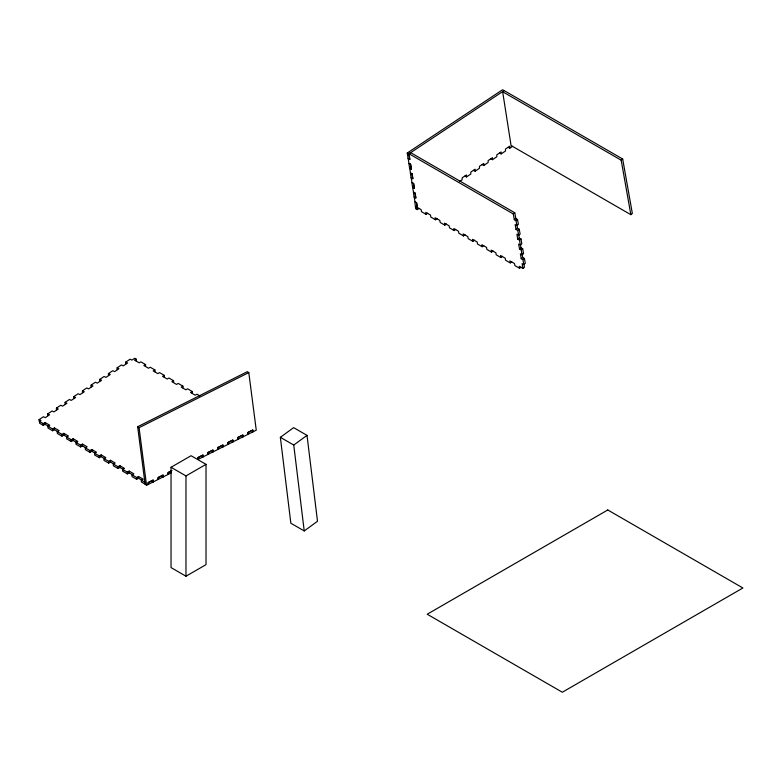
<?xml version="1.0" encoding="UTF-8"?>
<svg xmlns="http://www.w3.org/2000/svg" width="782" height="782" viewBox="0 0 782 782"><rect width="100%" height="100%" fill="white"/><g stroke="black" fill="none" stroke-linecap="round" stroke-linejoin="round"><path stroke-width="1.17" d="M516.843 224.356L517.537 228.256L519.248 229.243L520.118 234.121L518.613 235.294L517.752 230.416L516.032 229.429L515.162 224.551L516.882 225.539L518.388 224.366L517.518 219.498L515.807 218.501L514.781 212.772L410.511 152.568L409.006 153.741L409.895 159.42L408.175 158.404L408.927 163.213L410.648 164.21L411.4 169.039L409.68 168.032L410.433 172.842L412.153 173.829L412.906 178.667L411.185 177.651L411.938 182.46L413.658 183.457L414.411 188.267L412.691 187.269L413.443 192.089L415.164 193.076L415.916 197.885L414.196 196.898L414.949 201.707L416.669 202.724L417.422 207.513L421.156 209.664L421.488 211.678L426.161 214.376L427.656 213.203M502.66 91.758L504.155 90.585L622.677 159.01L632.355 213.506L630.849 214.679L511.066 145.52L502.66 91.758L621.182 160.183L630.849 214.679M426.161 214.376L425.819 212.362L430.491 215.06L430.833 217.064L435.496 219.762L437.001 218.589M435.496 219.762L435.163 217.758L439.836 220.446L440.168 222.459L444.841 225.157L446.346 223.984M444.841 225.157L444.499 223.144L449.171 225.842L449.513 227.855L454.176 230.553L455.681 229.38M454.176 230.553L453.843 228.54L458.516 231.237L458.848 233.241L463.521 235.939L465.026 234.766M463.521 235.939L463.179 233.926L467.851 236.623L468.193 238.637L472.856 241.335L474.361 240.162M516.882 225.539L516.012 220.671L514.302 219.674L513.285 213.945L514.781 212.772M514.302 219.674L515.807 218.501M472.856 241.335L472.524 239.321L477.196 242.019L477.528 244.033L482.201 246.731L483.706 245.558M516.012 220.671L517.518 219.498M516.032 229.429L517.537 228.256M517.752 230.416L519.248 229.243M482.201 246.731L481.859 244.717L486.531 247.415L486.873 249.419L491.536 252.117L493.041 250.944M519.268 238.031L520.978 238.999L521.838 243.857L520.343 245.03L519.483 240.172L517.762 239.204L519.268 238.031L518.574 234.111M621.182 160.183L622.677 159.01M519.483 240.172L520.978 238.999M491.536 252.117L491.204 250.103L495.876 252.801L496.208 254.815L500.881 257.513L502.386 256.34M520.998 247.757L522.708 248.754L523.578 253.632L522.073 254.805L521.213 249.927L519.492 248.93L520.998 247.757L520.48 244.834M521.213 249.927L522.708 248.754M500.881 257.513L500.539 255.499L505.211 258.197L505.553 260.211L510.226 262.908L511.731 261.735M522.728 257.532L524.439 258.5L525.308 263.378L523.803 264.551L522.943 259.673L521.223 258.705L522.728 257.532L522.034 253.612M522.943 259.673L524.439 258.5M510.226 262.908L509.893 260.895L514.556 263.593L514.888 265.597L519.561 268.294L521.056 267.121M519.561 268.294L519.219 266.281L522.953 268.441L524.458 267.268L523.94 264.355M280.357 437.324L293.631 427.637L307.013 435.369L317.502 521.271L304.227 530.949L290.845 523.226L280.357 437.324L293.749 445.046L304.227 530.949M293.749 445.046L307.013 435.369M407.236 153.018L502.533 89.764L504.155 90.585L408.869 153.839L407.236 153.018L408.126 158.726L409.758 159.538L408.869 153.839M39.1 421.381L39.1 419.611L43.43 416.738L45.258 417.656L49.598 414.783L47.77 413.864L47.77 415.623M47.77 413.864L52.101 410.98L53.929 411.899L58.259 409.025L56.441 408.106L56.441 409.866M56.441 408.106L60.771 405.232L62.599 406.151L66.929 403.268L65.102 402.349L65.102 404.118M65.102 402.349L69.442 399.475L71.27 400.394L75.6 397.52L73.772 396.601L73.772 398.361M73.772 396.601L78.112 393.727L79.93 394.636L84.27 391.762L82.442 390.844L82.442 392.603M82.442 390.844L86.773 387.97L88.601 388.889L92.941 386.005L91.113 385.096L91.113 386.855M91.113 385.096L95.443 382.212L97.271 383.131L101.601 380.257L99.783 379.338L99.783 381.098M99.783 379.338L104.114 376.465L105.941 377.374L110.272 374.5L108.444 373.581L108.444 375.34M108.444 373.581L112.784 370.707L114.612 371.626L118.942 368.742L117.114 367.833L117.114 369.593M117.114 367.833L121.445 364.95L123.273 365.868L127.613 362.995L125.785 362.076L125.785 363.835M125.785 362.076L130.115 359.202L131.943 360.111L134.709 358.283L136.224 359.153L136.224 360.922M48.846 426.464L45.112 424.303L43.293 425.359L39.559 423.199L39.559 421.439L40.928 420.53L39.1 419.611M417.275 209.586L416.532 202.841L414.9 202.03L415.653 208.765L417.275 209.586L418.79 208.579M459.533 181.532L462.133 179.811L462.133 177.837L466.463 174.953L466.463 176.928L464.84 176.116M466.463 176.928L470.803 174.054L470.803 172.079L475.133 169.205L475.133 171.18L473.501 170.359M475.133 171.18L479.464 168.296L479.464 166.322L483.804 163.448L483.804 165.422L482.171 164.611M483.804 165.422L488.134 162.548L488.134 160.574L492.474 157.69L492.474 159.675L490.842 158.854M492.474 159.675L496.805 156.791L496.805 154.816L501.135 151.943L501.135 153.917L499.512 153.096M501.135 153.917L505.475 151.043L505.475 149.059L509.805 146.185L509.805 148.16L508.183 147.348M509.805 148.16L512.572 146.332M136.224 359.153L134.514 360.14L139.186 362.838L140.897 361.851L145.56 364.549L145.56 366.308M39.559 421.439L43.293 423.6L45.112 422.544L49.774 425.242L47.966 426.288L47.966 428.057L52.629 430.745L54.447 429.699L58.181 431.86M145.56 364.549L143.849 365.536L148.521 368.234L150.232 367.247L154.904 369.945L154.904 371.704M47.966 426.288L52.629 428.986L54.447 427.94L59.119 430.638L57.301 431.684L57.301 433.443L61.974 436.141L63.792 435.095L67.526 437.246M154.904 369.945L153.194 370.932L157.856 373.63L159.577 372.633L164.24 375.331L164.24 377.1M57.301 431.684L61.974 434.381L63.792 433.336L68.454 436.024L66.636 437.079L66.636 438.839L71.309 441.537L73.127 440.481L76.861 442.641M164.24 375.331L162.529 376.318L167.201 379.016L168.912 378.029L173.584 380.726L173.584 382.486M66.636 437.079L71.309 439.777L73.127 438.722L77.799 441.419L75.981 442.465L75.981 444.235L80.654 446.923L82.472 445.877L85.267 447.5M173.584 380.726L171.874 381.714L176.536 384.412L178.257 383.424L182.92 386.122L182.92 387.882M75.981 442.465L80.654 445.163L82.472 444.117L87.134 446.815L85.316 447.861L85.316 449.621L89.989 452.319L91.807 451.273L95.541 453.423M182.92 386.122L181.209 387.11L185.881 389.807L187.592 388.81L192.264 391.508L192.264 393.268M85.316 447.861L89.989 450.559L91.807 449.503L96.479 452.201L94.661 453.257L94.661 455.016L99.334 457.714L101.152 456.659L104.886 458.819M192.264 391.508L190.554 392.496L195.217 395.193L196.937 394.206L199.733 395.829M94.661 453.257L99.334 455.945L101.152 454.899L105.814 457.597L103.996 458.643L103.996 460.412L108.669 463.1L110.487 462.054L114.221 464.215M103.996 458.643L108.669 461.341L110.487 460.295L115.159 462.993L113.341 464.039L113.341 465.798L118.014 468.496L119.832 467.45L123.566 469.601M113.341 464.039L118.014 466.737L119.832 465.681L124.494 468.379L122.676 469.435L122.676 471.194L127.349 473.892L129.167 472.836L132.901 474.997M122.676 469.435L127.349 472.123L129.167 471.077L133.839 473.775L132.021 474.821L132.021 476.58L136.694 479.278L138.512 478.232L142.246 480.392M132.021 474.821L136.694 477.519L138.512 476.473L143.174 479.171L141.356 480.216L141.356 481.976L145.09 484.126L145.09 482.367L141.356 480.216M171.033 467.284L191.072 455.72L206.018 464.352L206.018 564.653L185.979 576.217L171.033 567.585L171.033 467.284L185.979 475.915L206.018 464.352M146.625 485.231L145.12 484.332L137.661 426.747L247.386 371.655L248.793 372.594L256.261 430.178L247.914 434.352L247.914 432.593L252.899 430.09L252.899 431.85M137.661 426.747L139.069 427.686L248.793 372.594M172.001 470.51L168.013 472.514L168.013 474.488L158.218 479.395L158.218 477.626L163.203 475.124L163.203 476.893M171.18 471.126L168.189 472.621L168.189 474.391L171.18 472.885M415.653 206.79L417.275 207.601M520.343 245.03L518.622 244.052L519.492 248.93M523.803 264.551L522.093 263.583L522.953 268.441M409.006 153.741L513.285 213.945M518.613 235.294L516.892 234.307L517.762 239.204M522.073 254.805L520.362 253.808L521.223 258.705M139.069 427.686L146.537 485.27L148.081 484.498L148.081 482.523L153.067 480.021L153.067 481.995M252.733 431.947L252.733 429.973L247.747 432.475L247.747 434.45L237.953 439.357L237.953 437.597L242.938 435.095L242.938 436.855M242.762 436.952L242.762 434.978L237.777 437.48L237.777 439.455L227.982 444.362L227.982 442.602L232.968 440.1L232.968 441.859M232.792 441.957L232.792 439.983L227.816 442.485L227.816 444.459L218.022 449.367L218.022 447.607L222.997 445.105L222.997 446.864M222.831 446.962L222.831 444.987L217.846 447.49L217.846 449.464L208.051 454.371L208.051 452.612L213.036 450.109L213.036 451.869M212.86 451.967L212.86 449.992L207.875 452.495L207.875 454.469L198.09 459.376L198.09 457.617L203.066 455.114L203.066 456.874M202.9 456.971L202.9 454.997L197.914 457.499L197.914 459.474M185.979 475.915L185.979 576.217M163.027 476.991L163.027 475.016L158.042 477.519L158.042 479.493L148.257 484.4L148.257 482.631L153.233 480.128L153.233 481.898M138.512 476.473L138.512 478.232M136.694 477.519L136.694 479.278M129.167 471.077L129.167 472.836M127.349 472.123L127.349 473.892M119.832 465.681L119.832 467.45M118.014 466.737L118.014 468.496M110.487 460.295L110.487 462.054M108.669 461.341L108.669 463.1M101.152 454.899L101.152 456.659M99.334 455.945L99.334 457.714M91.807 449.503L91.807 451.273M89.989 450.559L89.989 452.319M82.472 444.117L82.472 445.877M80.654 445.163L80.654 446.923M73.127 438.722L73.127 440.481M71.309 439.777L71.309 441.537M63.792 433.336L63.792 435.095M61.974 434.381L61.974 436.141M54.447 427.94L54.447 429.699M52.629 428.986L52.629 430.745M45.112 422.544L45.112 424.303M43.293 423.6L43.293 425.359M607.78 509.972L427.207 614.222L562.326 692.236L742.9 587.986L607.78 509.972M410.511 164.347L408.878 163.536L409.631 168.345L411.264 169.166L410.511 164.347M412.016 173.975L410.384 173.154L411.137 177.973L412.769 178.785L412.016 173.975M413.522 183.594L411.889 182.783L412.642 187.592L414.274 188.403L413.522 183.594M415.027 193.222L413.395 192.401L414.147 197.211L415.78 198.032L415.027 193.222"/></g></svg>
